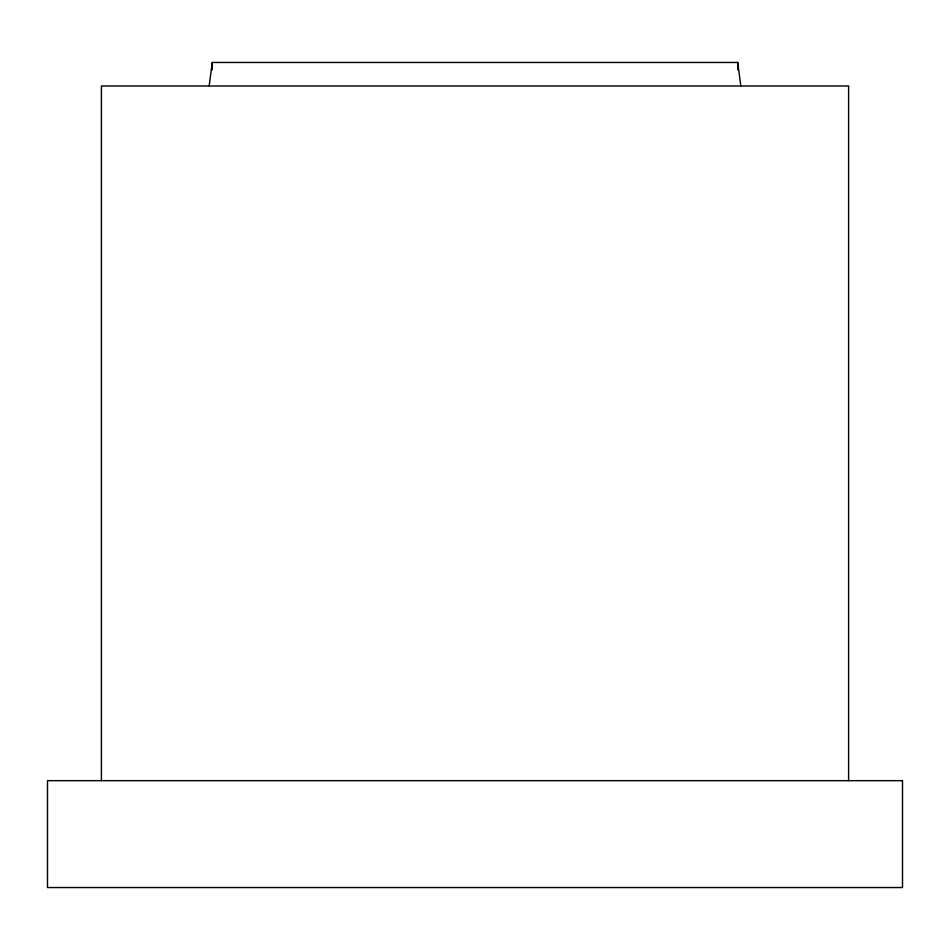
<?xml version="1.0" encoding="UTF-8"?>
<svg xmlns="http://www.w3.org/2000/svg" width="950" height="950" viewBox="0 0 950 950"><rect width="100%" height="100%" fill="white"/><g stroke="black" fill="none" stroke-linecap="round" stroke-linejoin="round"><path stroke-width="1.43" d="M209.19 85.975L212.242 62.462L737.758 62.462L740.81 85.975M848.599 780.663L848.599 85.975L101.401 85.975L101.401 780.663M737.758 62.462L737.758 69.884M212.242 62.462L212.242 69.884M902.5 780.663L47.5 780.663L47.5 887.538L902.5 887.538L902.5 780.663"/></g></svg>
